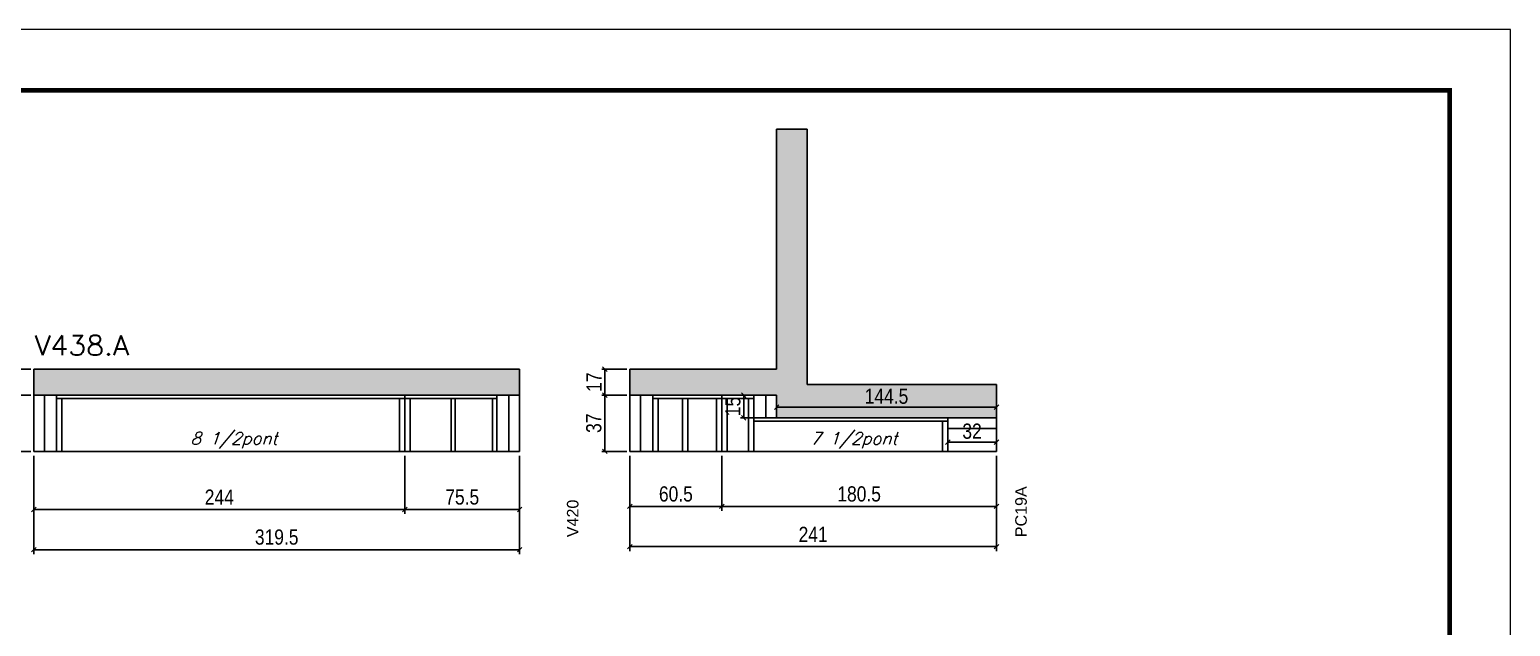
# Model space of a CAD drawing. Extents: x -3394 to 16474, y -5031 to 14397.
# Drawn here: x 4784 to 5757, y 2518 to 2911 of the extents above; entities that cross this region are included whole.
import ezdxf

# ---------------------------------------------------------------- set-up
doc = ezdxf.new("R2010")
doc.units = 0
doc.linetypes.add('DASHED', pattern=[0.75, 0.5, -0.25])
doc.layers.get('0').update_dxf_attribs({"linetype": 'CONTINUOUS'})
doc.layers.get('Defpoints').update_dxf_attribs({"linetype": 'CONTINUOUS'})
for name, color, linetype in [('COTA', 241, 'CONTINUOUS'), ('NOMENCLATURA', 7, 'CONTINUOUS'), ('Painéis', 200, 'CONTINUOUS'), ('SARR_2.2x7', 40, 'CONTINUOUS'), ('SARR_3.5x7', 81, 'CONTINUOUS'), ('texto', 7, 'CONTINUOUS')]:
    doc.layers.add(name, color=color, linetype=linetype)
for name, color, linetype, lineweight in [('Folhas', 255, 'CONTINUOUS', 9), ('SARRAFO DE PRESSAO', 251, 'DASHED', 9), ('Texto Seção', 7, 'CONTINUOUS', 15)]:
    doc.layers.add(name, color=color, linetype=linetype, lineweight=lineweight)
doc.styles.add('ARIAL', font='arial.ttf')
doc.styles.add('COTA TECNICA', font='techl___.ttf', dxfattribs={"height": 10})
doc.styles.add('REGUA-120', font='ROMANS.shx', dxfattribs={"height": 15})
doc.styles.add('ROMANS', font='romans.shx')
doc.dimstyles.new('PAINEL', dxfattribs={"dimtxt": 10, "dimasz": 3, "dimexe": 3, "dimexo": 3, "dimgap": 3, "dimtad": 1, "dimdec": 1, "dimzin": 12, "dimdsep": 46, "dimtxsty": 'COTA TECNICA', "dimblk1": 'OBLIQUE', "dimblk2": 'OBLIQUE', "dimsah": 1, "dimcen": 0.9, "dimclrd": 4, "dimclre": 4, "dimclrt": 240, "dimadec": 1, "dimazin": 3, "dimtfac": 1, "dimtdec": 1, "dimtmove": 0, "dimatfit": 3, "dimfxl": 1, "dimtolj": 1, "dimtzin": 12, "dimarcsym": 0})

# ---------------------------------------------------------------- blocks, each defined once
blk = doc.blocks.new('9999999999')
at = {"layer": 'Folhas'}
blk.add_lwpolyline([(98138.98, 34190.21), (99623.98, 34190.21), (99623.98, 35240.21), (98138.98, 35240.21)], close=True, dxfattribs=at)
at = {"layer": 'Folhas', "color": 30, "const_width": 3}
blk.add_lwpolyline([(98213.98, 34230.21), (99583.98, 34230.21), (99583.98, 35200.21), (98213.98, 35200.21)], close=True, dxfattribs=at)
blk = doc.blocks.new('_Oblique')
at = {"color": 0, "linetype": 'ByBlock', "lineweight": -2}
blk.add_line((-0.5, -0.5), (0.5, 0.5), dxfattribs=at)
blk = doc.blocks.new('*D1522')
at = {"layer": 'COTA', "color": 4, "linetype": 'ByBlock', "lineweight": -2, "transparency": 16777216}
for p, q in [((5238.74, 2630.36), (5238.74, 2594.17)), ((5419.24, 2630.36), (5419.24, 2594.17)), ((5419.24, 2597.17), (5238.74, 2597.17))]:
    blk.add_line(p, q, dxfattribs=at)
at = {"layer": 'Defpoints', "color": 0, "linetype": 'ByBlock', "transparency": 16777216}
for p in [(5238.74, 2633.36), (5419.24, 2633.36), (5238.74, 2597.17)]:
    blk.add_point(p, dxfattribs=at)
at = {"layer": 'COTA', "color": 4, "linetype": 'ByBlock', "lineweight": -2, "transparency": 16777216, "xscale": 3, "yscale": 3, "zscale": 3, "rotation": 180}
blk.add_blockref('_Oblique', (5238.74, 2597.17), dxfattribs=at)
at = {"layer": 'COTA', "color": 4, "linetype": 'ByBlock', "lineweight": -2, "transparency": 16777216, "xscale": 3, "yscale": 3, "zscale": 3}
blk.add_blockref('_Oblique', (5419.24, 2597.17), dxfattribs=at)
at = {"layer": 'COTA', "color": 240, "linetype": 'ByBlock', "transparency": 16777216, "insert": (5328.99, 2605.3), "char_height": 10, "attachment_point": 5, "style": 'COTA TECNICA'}
blk.add_mtext('\\A1;180.5', dxfattribs=at)
blk = doc.blocks.new('*D1523')
at = {"layer": 'COTA', "color": 4, "linetype": 'ByBlock', "lineweight": -2, "transparency": 16777216}
for p, q in [((5178.24, 2630.36), (5178.24, 2594.17)), ((5238.74, 2630.36), (5238.74, 2594.17)), ((5238.74, 2597.17), (5178.24, 2597.17))]:
    blk.add_line(p, q, dxfattribs=at)
at = {"layer": 'Defpoints', "color": 0, "linetype": 'ByBlock', "transparency": 16777216}
for p in [(5178.24, 2633.36), (5238.74, 2633.36), (5178.24, 2597.17)]:
    blk.add_point(p, dxfattribs=at)
at = {"layer": 'COTA', "color": 4, "linetype": 'ByBlock', "lineweight": -2, "transparency": 16777216, "xscale": 3, "yscale": 3, "zscale": 3, "rotation": 180}
blk.add_blockref('_Oblique', (5178.24, 2597.17), dxfattribs=at)
at = {"layer": 'COTA', "color": 4, "linetype": 'ByBlock', "lineweight": -2, "transparency": 16777216, "xscale": 3, "yscale": 3, "zscale": 3}
blk.add_blockref('_Oblique', (5238.74, 2597.17), dxfattribs=at)
at = {"layer": 'COTA', "color": 240, "linetype": 'ByBlock', "transparency": 16777216, "insert": (5208.49, 2605.28), "char_height": 10, "attachment_point": 5, "style": 'COTA TECNICA'}
blk.add_mtext('\\A1;60.5', dxfattribs=at)
blk = doc.blocks.new('*D1650')
at = {"layer": 'COTA', "color": 4, "linetype": 'ByBlock', "lineweight": -2, "transparency": 16777216}
for p, q in [((5178.24, 2630.36), (5178.24, 2567.67)), ((5419.24, 2630.36), (5419.24, 2567.67)), ((5419.24, 2570.67), (5178.24, 2570.67))]:
    blk.add_line(p, q, dxfattribs=at)
at = {"layer": 'Defpoints', "color": 0, "linetype": 'ByBlock', "transparency": 16777216}
for p in [(5178.24, 2633.36), (5419.24, 2633.36), (5178.24, 2570.67)]:
    blk.add_point(p, dxfattribs=at)
at = {"layer": 'COTA', "color": 4, "linetype": 'ByBlock', "lineweight": -2, "transparency": 16777216, "xscale": 3, "yscale": 3, "zscale": 3, "rotation": 180}
blk.add_blockref('_Oblique', (5178.24, 2570.67), dxfattribs=at)
at = {"layer": 'COTA', "color": 4, "linetype": 'ByBlock', "lineweight": -2, "transparency": 16777216, "xscale": 3, "yscale": 3, "zscale": 3}
blk.add_blockref('_Oblique', (5419.24, 2570.67), dxfattribs=at)
at = {"layer": 'COTA', "color": 240, "linetype": 'ByBlock', "transparency": 16777216, "insert": (5298.74, 2578.74), "char_height": 10, "attachment_point": 5, "style": 'COTA TECNICA'}
blk.add_mtext('\\A1;241', dxfattribs=at)
blk = doc.blocks.new('*D1524')
at = {"layer": 'COTA', "color": 4, "linetype": 'Continuous', "lineweight": -2, "transparency": 16777216}
for p, q in [((5176.24, 2670.36), (5159.77, 2670.36)), ((5161.77, 2670.36), (5161.77, 2633.36)), ((5176.24, 2633.36), (5159.77, 2633.36))]:
    blk.add_line(p, q, dxfattribs=at)
at = {"layer": 'Defpoints', "color": 0, "linetype": 'Continuous', "transparency": 16777216}
for p in [(5178.24, 2670.36), (5161.77, 2633.36), (5178.24, 2633.36)]:
    blk.add_point(p, dxfattribs=at)
at = {"layer": 'COTA', "color": 4, "linetype": 'Continuous', "lineweight": -2, "transparency": 16777216, "xscale": 3, "yscale": 3, "zscale": 3}
for p, rotation in [((5161.77, 2670.36), 90), ((5161.77, 2633.36), 270)]:
    blk.add_blockref('_Oblique', p, dxfattribs=dict(at, rotation=rotation))
at = {"layer": 'COTA', "color": 240, "linetype": 'Continuous', "transparency": 16777216, "insert": (5154.55, 2651.86), "char_height": 10, "attachment_point": 5, "rotation": 90, "style": 'COTA TECNICA'}
blk.add_mtext('\\A1;37', dxfattribs=at)
blk = doc.blocks.new('*D1525')
at = {"layer": 'COTA', "color": 4, "linetype": 'Continuous', "lineweight": -2, "transparency": 16777216}
for p, q in [((5176.24, 2687.36), (5159.77, 2687.36)), ((5161.77, 2670.36), (5161.77, 2687.36)), ((5176.24, 2670.36), (5159.77, 2670.36))]:
    blk.add_line(p, q, dxfattribs=at)
at = {"layer": 'Defpoints', "color": 0, "linetype": 'Continuous', "transparency": 16777216}
for p in [(5161.77, 2687.36), (5178.24, 2687.36), (5178.24, 2670.36)]:
    blk.add_point(p, dxfattribs=at)
at = {"layer": 'COTA', "color": 4, "linetype": 'Continuous', "lineweight": -2, "transparency": 16777216, "xscale": 3, "yscale": 3, "zscale": 3}
for p, rotation in [((5161.77, 2687.36), 90), ((5161.77, 2670.36), 270)]:
    blk.add_blockref('_Oblique', p, dxfattribs=dict(at, rotation=rotation))
at = {"layer": 'COTA', "color": 240, "linetype": 'Continuous', "transparency": 16777216, "insert": (5154.7, 2678.86), "char_height": 10, "attachment_point": 5, "rotation": 90, "style": 'COTA TECNICA'}
blk.add_mtext('\\A1;17', dxfattribs=at)
blk = doc.blocks.new('*D1526')
at = {"layer": 'COTA', "color": 4, "linetype": 'Continuous', "lineweight": -2, "transparency": 16777216}
for p, q in [((5272.74, 2670.36), (5251.09, 2670.36)), ((5253.09, 2670.36), (5253.09, 2655.36)), ((5272.74, 2655.36), (5251.09, 2655.36))]:
    blk.add_line(p, q, dxfattribs=at)
at = {"layer": 'Defpoints', "color": 0, "linetype": 'Continuous', "transparency": 16777216}
for p in [(5274.74, 2670.36), (5253.09, 2655.36), (5274.74, 2655.36)]:
    blk.add_point(p, dxfattribs=at)
at = {"layer": 'COTA', "color": 4, "linetype": 'Continuous', "lineweight": -2, "transparency": 16777216, "xscale": 3, "yscale": 3, "zscale": 3}
for p, rotation in [((5253.09, 2670.36), 90), ((5253.09, 2655.36), 270)]:
    blk.add_blockref('_Oblique', p, dxfattribs=dict(at, rotation=rotation))
at = {"layer": 'COTA', "color": 240, "linetype": 'Continuous', "transparency": 16777216, "insert": (5245.98, 2662.86), "char_height": 10, "attachment_point": 5, "rotation": 90, "style": 'COTA TECNICA'}
blk.add_mtext('\\A1;15', dxfattribs=at)
blk = doc.blocks.new('*D1527')
at = {"layer": 'COTA', "color": 4, "linetype": 'Continuous', "lineweight": -2, "transparency": 16777216}
for p, q in [((5274.74, 2657.36), (5274.74, 2664.45)), ((5419.24, 2662.45), (5274.74, 2662.45)), ((5419.24, 2657.36), (5419.24, 2664.45))]:
    blk.add_line(p, q, dxfattribs=at)
at = {"layer": 'Defpoints', "color": 0, "linetype": 'Continuous', "transparency": 16777216}
for p in [(5274.74, 2662.45), (5274.74, 2655.36), (5419.24, 2655.36)]:
    blk.add_point(p, dxfattribs=at)
at = {"layer": 'COTA', "color": 4, "linetype": 'Continuous', "lineweight": -2, "transparency": 16777216, "xscale": 3, "yscale": 3, "zscale": 3, "rotation": 180}
blk.add_blockref('_Oblique', (5274.74, 2662.45), dxfattribs=at)
at = {"layer": 'COTA', "color": 4, "linetype": 'Continuous', "lineweight": -2, "transparency": 16777216, "xscale": 3, "yscale": 3, "zscale": 3}
blk.add_blockref('_Oblique', (5419.24, 2662.45), dxfattribs=at)
at = {"layer": 'COTA', "color": 240, "linetype": 'Continuous', "transparency": 16777216, "insert": (5346.99, 2669.56), "char_height": 10, "attachment_point": 5, "style": 'COTA TECNICA'}
blk.add_mtext('\\A1;144.5', dxfattribs=at)
blk = doc.blocks.new('*D1528')
at = {"layer": 'COTA', "color": 4, "linetype": 'ByBlock', "lineweight": -2, "transparency": 16777216}
for p, q in [((4786.26, 2630.36), (4786.26, 2592.17)), ((5030.26, 2630.36), (5030.26, 2592.17)), ((4786.26, 2595.17), (5030.26, 2595.17))]:
    blk.add_line(p, q, dxfattribs=at)
at = {"layer": 'Defpoints', "color": 0, "linetype": 'ByBlock', "transparency": 16777216}
for p in [(4786.26, 2633.36), (5030.26, 2633.36), (5030.26, 2595.17)]:
    blk.add_point(p, dxfattribs=at)
at = {"layer": 'COTA', "color": 4, "linetype": 'ByBlock', "lineweight": -2, "transparency": 16777216, "xscale": 3, "yscale": 3, "zscale": 3, "rotation": 180}
blk.add_blockref('_Oblique', (4786.26, 2595.17), dxfattribs=at)
at = {"layer": 'COTA', "color": 4, "linetype": 'ByBlock', "lineweight": -2, "transparency": 16777216, "xscale": 3, "yscale": 3, "zscale": 3}
blk.add_blockref('_Oblique', (5030.26, 2595.17), dxfattribs=at)
at = {"layer": 'COTA', "color": 240, "linetype": 'ByBlock', "transparency": 16777216, "insert": (4908.26, 2603.24), "char_height": 10, "attachment_point": 5, "style": 'COTA TECNICA'}
blk.add_mtext('\\A1;244', dxfattribs=at)
blk = doc.blocks.new('*D1529')
at = {"layer": 'COTA', "color": 4, "linetype": 'ByBlock', "lineweight": -2, "transparency": 16777216}
for p, q in [((5030.26, 2630.36), (5030.26, 2592.17)), ((5105.76, 2630.36), (5105.76, 2592.17)), ((5030.26, 2595.17), (5105.76, 2595.17))]:
    blk.add_line(p, q, dxfattribs=at)
at = {"layer": 'Defpoints', "color": 0, "linetype": 'ByBlock', "transparency": 16777216}
for p in [(5030.26, 2633.36), (5105.76, 2633.36), (5105.76, 2595.17)]:
    blk.add_point(p, dxfattribs=at)
at = {"layer": 'COTA', "color": 4, "linetype": 'ByBlock', "lineweight": -2, "transparency": 16777216, "xscale": 3, "yscale": 3, "zscale": 3, "rotation": 180}
blk.add_blockref('_Oblique', (5030.26, 2595.17), dxfattribs=at)
at = {"layer": 'COTA', "color": 4, "linetype": 'ByBlock', "lineweight": -2, "transparency": 16777216, "xscale": 3, "yscale": 3, "zscale": 3}
blk.add_blockref('_Oblique', (5105.76, 2595.17), dxfattribs=at)
at = {"layer": 'COTA', "color": 240, "linetype": 'ByBlock', "transparency": 16777216, "insert": (5068.01, 2603.28), "char_height": 10, "attachment_point": 5, "style": 'COTA TECNICA'}
blk.add_mtext('\\A1;75.5', dxfattribs=at)
blk = doc.blocks.new('*D1651')
at = {"layer": 'COTA', "color": 4, "linetype": 'ByBlock', "lineweight": -2, "transparency": 16777216}
for p, q in [((4786.26, 2630.36), (4786.26, 2565.67)), ((5105.76, 2630.36), (5105.76, 2565.67)), ((4786.26, 2568.67), (5105.76, 2568.67))]:
    blk.add_line(p, q, dxfattribs=at)
at = {"layer": 'Defpoints', "color": 0, "linetype": 'ByBlock', "transparency": 16777216}
for p in [(4786.26, 2633.36), (5105.76, 2633.36), (5105.76, 2568.67)]:
    blk.add_point(p, dxfattribs=at)
at = {"layer": 'COTA', "color": 4, "linetype": 'ByBlock', "lineweight": -2, "transparency": 16777216, "xscale": 3, "yscale": 3, "zscale": 3, "rotation": 180}
blk.add_blockref('_Oblique', (4786.26, 2568.67), dxfattribs=at)
at = {"layer": 'COTA', "color": 4, "linetype": 'ByBlock', "lineweight": -2, "transparency": 16777216, "xscale": 3, "yscale": 3, "zscale": 3}
blk.add_blockref('_Oblique', (5105.76, 2568.67), dxfattribs=at)
at = {"layer": 'COTA', "color": 240, "linetype": 'ByBlock', "transparency": 16777216, "insert": (4946.01, 2576.92), "char_height": 10, "attachment_point": 5, "style": 'COTA TECNICA'}
blk.add_mtext('\\A1;319.5', dxfattribs=at)
blk = doc.blocks.new('*D1530')
at = {"layer": 'COTA', "color": 4, "linetype": 'Continuous', "lineweight": -2, "transparency": 16777216}
for p, q in [((4784.26, 2670.36), (4768.18, 2670.36)), ((4770.18, 2670.36), (4770.18, 2633.36)), ((4784.26, 2633.36), (4768.18, 2633.36))]:
    blk.add_line(p, q, dxfattribs=at)
at = {"layer": 'Defpoints', "color": 0, "linetype": 'Continuous', "transparency": 16777216}
for p in [(4786.26, 2670.36), (4770.18, 2633.36), (4786.26, 2633.36)]:
    blk.add_point(p, dxfattribs=at)
at = {"layer": 'COTA', "color": 4, "linetype": 'Continuous', "lineweight": -2, "transparency": 16777216, "xscale": 3, "yscale": 3, "zscale": 3}
for p, rotation in [((4770.18, 2670.36), 90), ((4770.18, 2633.36), 270)]:
    blk.add_blockref('_Oblique', p, dxfattribs=dict(at, rotation=rotation))
at = {"layer": 'COTA', "color": 240, "linetype": 'Continuous', "transparency": 16777216, "insert": (4762.96, 2651.86), "char_height": 10, "attachment_point": 5, "rotation": 90, "style": 'COTA TECNICA'}
blk.add_mtext('\\A1;37', dxfattribs=at)
blk = doc.blocks.new('*D1531')
at = {"layer": 'COTA', "color": 4, "linetype": 'Continuous', "lineweight": -2, "transparency": 16777216}
for p, q in [((4784.26, 2687.36), (4768.18, 2687.36)), ((4770.18, 2670.36), (4770.18, 2687.36)), ((4784.26, 2670.36), (4768.18, 2670.36))]:
    blk.add_line(p, q, dxfattribs=at)
at = {"layer": 'Defpoints', "color": 0, "linetype": 'Continuous', "transparency": 16777216}
for p in [(4770.18, 2687.36), (4786.26, 2687.36), (4786.26, 2670.36)]:
    blk.add_point(p, dxfattribs=at)
at = {"layer": 'COTA', "color": 4, "linetype": 'Continuous', "lineweight": -2, "transparency": 16777216, "xscale": 3, "yscale": 3, "zscale": 3}
for p, rotation in [((4770.18, 2687.36), 90), ((4770.18, 2670.36), 270)]:
    blk.add_blockref('_Oblique', p, dxfattribs=dict(at, rotation=rotation))
at = {"layer": 'COTA', "color": 240, "linetype": 'Continuous', "transparency": 16777216, "insert": (4763.1, 2678.86), "char_height": 10, "attachment_point": 5, "rotation": 90, "style": 'COTA TECNICA'}
blk.add_mtext('\\A1;17', dxfattribs=at)
blk = doc.blocks.new('*D1532')
at = {"layer": 'COTA', "color": 4, "linetype": 'Continuous', "lineweight": -2, "transparency": 16777216}
for p, q in [((4784.26, 2687.36), (4746.84, 2687.36)), ((4748.84, 2687.36), (4748.84, 2633.36)), ((4784.26, 2633.36), (4746.84, 2633.36))]:
    blk.add_line(p, q, dxfattribs=at)
at = {"layer": 'Defpoints', "color": 0, "linetype": 'Continuous', "transparency": 16777216}
for p in [(4786.26, 2687.36), (4748.84, 2633.36), (4786.26, 2633.36)]:
    blk.add_point(p, dxfattribs=at)
at = {"layer": 'COTA', "color": 4, "linetype": 'Continuous', "lineweight": -2, "transparency": 16777216, "xscale": 3, "yscale": 3, "zscale": 3}
for p, rotation in [((4748.84, 2687.36), 90), ((4748.84, 2633.36), 270)]:
    blk.add_blockref('_Oblique', p, dxfattribs=dict(at, rotation=rotation))
at = {"layer": 'COTA', "color": 240, "linetype": 'Continuous', "transparency": 16777216, "insert": (4741.73, 2660.36), "char_height": 10, "attachment_point": 5, "rotation": 90, "style": 'COTA TECNICA'}
blk.add_mtext('\\A1;54', dxfattribs=at)
blk = doc.blocks.new('*D1533')
at = {"layer": 'COTA', "color": 4, "linetype": 'Continuous', "lineweight": -2, "transparency": 16777216}
for p, q in [((5387.24, 2646.36), (5387.24, 2637.35)), ((5419.24, 2639.35), (5387.24, 2639.35)), ((5419.24, 2646.36), (5419.24, 2637.35))]:
    blk.add_line(p, q, dxfattribs=at)
at = {"layer": 'Defpoints', "color": 0, "linetype": 'Continuous', "transparency": 16777216}
for p in [(5387.24, 2648.36), (5419.24, 2648.36), (5387.24, 2639.35)]:
    blk.add_point(p, dxfattribs=at)
at = {"layer": 'COTA', "color": 4, "linetype": 'Continuous', "lineweight": -2, "transparency": 16777216, "xscale": 3, "yscale": 3, "zscale": 3, "rotation": 180}
blk.add_blockref('_Oblique', (5387.24, 2639.35), dxfattribs=at)
at = {"layer": 'COTA', "color": 4, "linetype": 'Continuous', "lineweight": -2, "transparency": 16777216, "xscale": 3, "yscale": 3, "zscale": 3}
blk.add_blockref('_Oblique', (5419.24, 2639.35), dxfattribs=at)
at = {"layer": 'COTA', "color": 240, "linetype": 'Continuous', "transparency": 16777216, "insert": (5403.24, 2646.57), "char_height": 10, "attachment_point": 5, "style": 'COTA TECNICA'}
blk.add_mtext('\\A1;32', dxfattribs=at)

msp = doc.modelspace()

# ---------------------------------------------------------------- hatches: boundary and pattern name
at = {"layer": 'COTA', "linetype": 'Continuous'}
h = msp.add_hatch(dxfattribs=at)
h.set_pattern_fill('AR-CONC', color=256, scale=0.05)
h.set_pattern_definition([(50, (-2771.4804, -7920.471), (9.1092334, -0.7969543), [0.9525, -10.4775]), (355, (-2771.48, -7920.471), (-1.762171, 9.552842), [0.762, -8.382029]), (100.451445, (-2770.721, -7920.537), (7.3470624, 8.7558876), [0.8095004, -8.904512]), (46.1842, (-2771.48, -7917.931), (13.553952, -2.102116), [1.42875, -15.71625]), (96.63556, (-2770.351, -7918.106), (11.870207, 12.371306), [1.214251, -13.35678]), (351.18415, (-2771.48, -7917.931), (11.870207, 12.371306), [1.142998, -12.572987]), (21, (-2770.2104, -7918.566), (7.5807196, -5.11326), [0.9525, -10.4775]), (326, (-2770.21, -7918.566), (3.0901014, 9.209398), [0.762, -8.382]), (71.451445, (-2769.579, -7918.992), (10.670821, 4.0961384), [0.8095004, -8.904497]), (37.5, (-2771.4804, -7920.4708), (0.1544302, 4.22775194), [0, -8.2804, 0, -8.509, 0, -8.41375]), (7.5, (-2771.4804, -7920.471), (3.3409831, 5.0090287), [0, -4.8514, 0, -8.0899, 0, -3.20675]), (327.5, (-2774.3125, -7920.4708), (6.7795298, -0.2864372), [0, -3.175, 0, -9.906, 0, -13.1445]), (317.5, (-2775.5825, -7920.471), (7.406459, 1.2713246), [0, -4.1275, 0, -6.5786, 0, -9.3345])])
h.paths.add_polyline_path([(5294.74, 2845.36), (5274.74, 2845.36), (5274.74, 2687.36), (5178.24, 2687.36), (5178.24, 2670.36), (5274.74, 2670.36), (5274.74, 2655.36), (5419.24, 2655.36), (5419.24, 2677.36), (5294.74, 2677.36)])
h = msp.add_hatch(dxfattribs=at)
h.set_pattern_fill('AR-CONC', color=256, scale=0.05)
h.set_pattern_definition([(50, (-1358.162, -6891.451), (9.1092334, -0.7969543), [0.9525, -10.4775]), (355, (-1358.162, -6891.451), (-1.762171, 9.552842), [0.762, -8.382029]), (100.451445, (-1357.403, -6891.517), (7.3470624, 8.7558876), [0.8095004, -8.904512]), (46.1842, (-1358.162, -6888.911), (13.553952, -2.102116), [1.42875, -15.71625]), (96.63556, (-1357.032, -6889.086), (11.870207, 12.371306), [1.214251, -13.35678]), (351.18415, (-1358.162, -6888.91), (11.870207, 12.371306), [1.142998, -12.572987]), (21, (-1356.892, -6889.546), (7.5807196, -5.11326), [0.9525, -10.4775]), (326, (-1356.892, -6889.546), (3.0901014, 9.209398), [0.762, -8.382]), (71.451445, (-1356.26, -6889.972), (10.670821, 4.0961384), [0.8095004, -8.904497]), (37.5, (-1358.162, -6891.4506), (0.1544302, 4.2277519), [0, -8.2804, 0, -8.509, 0, -8.41375]), (7.5, (-1358.162, -6891.4506), (3.3409831, 5.0090287), [0, -4.8514, 0, -8.0899, 0, -3.20675]), (327.5, (-1360.994, -6891.4506), (6.7795298, -0.2864372), [0, -3.175, 0, -9.906, 0, -13.1445]), (317.5, (-1362.264, -6891.4506), (7.406459, 1.2713246), [0, -4.1275, 0, -6.5786, 0, -9.3345])])
h.paths.add_polyline_path([(4786.26, 2687.36), (4786.26, 2670.36), (5105.76, 2670.36), (5105.76, 2687.36)])

# ---------------------------------------------------------------- linework, layer by layer
for p, q in [((5274.74, 2845.36), (5274.74, 2687.36)), ((5274.74, 2845.36), (5294.74, 2845.36)), ((5294.74, 2845.36), (5294.74, 2677.36)), ((5274.74, 2687.36), (5178.24, 2687.36)), ((5178.24, 2670.36), (5178.24, 2687.36)), ((5294.74, 2677.36), (5419.24, 2677.36)), ((5419.24, 2655.36), (5419.24, 2677.36))]:
    msp.add_line(p, q, dxfattribs=at)
at = {"layer": 'COTA', "linetype": 'ByBlock'}
for p, q in [((4786.26, 2670.36), (4786.26, 2687.36)), ((4786.26, 2687.36), (5105.76, 2687.36)), ((5105.76, 2670.36), (5105.76, 2687.36))]:
    msp.add_line(p, q, dxfattribs=at)
at = {"layer": 'Painéis', "linetype": 'ByBlock'}
for p, q in [((4786.26, 2670.36), (5105.76, 2670.36)), ((4786.26, 2633.36), (4786.26, 2670.36)), ((5030.26, 2633.36), (5030.26, 2670.36)), ((5105.76, 2633.36), (5105.76, 2670.36)), ((5274.74, 2670.36), (5178.24, 2670.36)), ((5178.24, 2633.36), (5178.24, 2670.36)), ((5238.74, 2633.36), (5238.74, 2670.36)), ((5419.24, 2655.36), (5274.74, 2655.36)), ((5419.24, 2633.36), (5419.24, 2655.36)), ((4786.26, 2633.36), (5105.76, 2633.36)), ((5419.24, 2633.36), (5178.24, 2633.36))]:
    msp.add_line(p, q, dxfattribs=at)
at = {"layer": 'Painéis', "linetype": 'Continuous'}
msp.add_line((5274.74, 2670.36), (5274.74, 2655.36), dxfattribs=at)
at = {"layer": 'SARR_2.2x7', "linetype": 'Continuous'}
for p, q in [((4793.26, 2633.36), (4793.26, 2670.36)), ((4801.26, 2668.16), (5030.26, 2668.16)), ((5030.26, 2668.16), (5090.76, 2668.16)), ((5098.76, 2633.36), (5098.76, 2670.36)), ((5185.24, 2633.36), (5185.24, 2670.36)), ((5238.74, 2668.16), (5193.24, 2668.16)), ((5259.74, 2668.16), (5238.74, 2668.16)), ((5267.74, 2670.36), (5267.74, 2655.36)), ((5259.74, 2655.36), (5274.74, 2655.36)), ((5387.24, 2653.16), (5259.74, 2653.16)), ((5419.24, 2648.36), (5387.24, 2648.36))]:
    msp.add_line(p, q, dxfattribs=at)
at = {"layer": 'SARR_3.5x7'}
for p, q in [((4801.26, 2670.36), (4801.26, 2633.36)), ((4804.76, 2668.16), (4804.76, 2633.36)), ((5026.76, 2668.16), (5026.76, 2633.36)), ((5030.26, 2668.16), (5030.26, 2633.36)), ((5033.76, 2668.16), (5033.76, 2633.36)), ((5060.7, 2668.16), (5060.7, 2633.36)), ((5063.46, 2668.16), (5063.46, 2633.36)), ((5088, 2668.16), (5088, 2633.36)), ((5090.76, 2670.36), (5090.76, 2633.36)), ((5193.24, 2670.36), (5193.24, 2633.36)), ((5196.74, 2668.16), (5196.74, 2633.36)), ((5212.86, 2668.16), (5212.86, 2633.36)), ((5216.36, 2668.16), (5216.36, 2633.36)), ((5235.24, 2668.16), (5235.24, 2633.36)), ((5238.74, 2668.16), (5238.74, 2633.36)), ((5242.24, 2668.16), (5242.24, 2633.36)), ((5256.24, 2668.16), (5256.24, 2633.36)), ((5259.74, 2670.36), (5259.74, 2633.36)), ((5383.74, 2653.16), (5383.74, 2633.36)), ((5387.24, 2655.36), (5387.24, 2633.36)), ((4801.26, 2633.36), (4804.76, 2633.36)), ((5026.76, 2633.36), (5030.26, 2633.36)), ((5030.26, 2633.36), (5033.76, 2633.36)), ((5087.26, 2633.36), (5090.76, 2633.36)), ((5196.74, 2633.36), (5193.24, 2633.36)), ((5238.74, 2633.36), (5235.24, 2633.36)), ((5242.24, 2633.36), (5238.74, 2633.36)), ((5387.24, 2633.36), (5383.74, 2633.36))]:
    msp.add_line(p, q, dxfattribs=at)

# ---------------------------------------------------------------- block references
at = {"layer": 'SARRAFO DE PRESSAO', "color": 6, "linetype": 'ByBlock'}
msp.add_blockref('9999999999', (-93866.77, -32329.4), dxfattribs=at)

# ---------------------------------------------------------------- texts
at = {"layer": 'NOMENCLATURA', "linetype": 'Continuous', "style": 'ARIAL'}
for s, p in [('PC19A', (5439.21, 2576.89)), ('V420', (5144.42, 2576.89))]:
    msp.add_text(s, height=7.567, rotation=90, dxfattribs=at).set_placement(p)
at = {"layer": 'texto', "color": 2, "char_height": 8, "attachment_point": 5, "style": 'ROMANS'}
for s, insert in [('{\\Q19;\\C256;8 1/2pont}', (4917.87, 2640.58)), ('{\\Q19;\\C256;7 1/2pont}', (5325.49, 2640.58))]:
    msp.add_mtext(s, dxfattribs=dict(at, insert=insert))
at = {"layer": 'Texto Seção', "style": 'REGUA-120', "width": 1.05}
msp.add_text('V438.A', height=13, dxfattribs=at).set_placement((4786.84, 2696.54))

# ---------------------------------------------------------------- dimensions: what is measured, and where the dimension line sits
at = {"layer": 'COTA', "linetype": 'Continuous'}
for base, p1, p2, picture, middle in [((4748.84, 2633.36), (4786.26, 2687.36), (4786.26, 2633.36), '*D1532', (4741.73, 2660.36)), ((4770.18, 2687.36), (4786.26, 2670.36), (4786.26, 2687.36), '*D1531', (4763.1, 2678.86)), ((5161.77, 2687.36), (5178.24, 2670.36), (5178.24, 2687.36), '*D1525', (5154.7, 2678.86)), ((4770.18, 2633.36), (4786.26, 2670.36), (4786.26, 2633.36), '*D1530', (4762.96, 2651.86)), ((5161.77, 2633.36), (5178.24, 2670.36), (5178.24, 2633.36), '*D1524', (5154.55, 2651.86)), ((5253.09, 2655.36), (5274.74, 2670.36), (5274.74, 2655.36), '*D1526', (5245.98, 2662.86))]:
    dim = msp.add_linear_dim(base=base, p1=p1, p2=p2, angle=90, dimstyle='PAINEL', override={"dimexe": 2, "dimexo": 2, "dimgap": 2, "dimadec": 8, "dimtix": 1, "dimatfit": 2, "dimldrblk": 'Oblique'}, dxfattribs=at)
    dim.commit()
    dim.dimension.update_dxf_attribs({"geometry": picture, "text_midpoint": middle})
for base, p1, p2, picture, middle in [((5274.74, 2662.45), (5419.24, 2655.36), (5274.74, 2655.36), '*D1527', (5346.99, 2669.56)), ((5387.24, 2639.35), (5419.24, 2648.36), (5387.24, 2648.36), '*D1533', (5403.24, 2646.57))]:
    dim = msp.add_linear_dim(base=base, p1=p1, p2=p2, dimstyle='PAINEL', override={"dimexe": 2, "dimexo": 2, "dimgap": 2, "dimadec": 8, "dimtix": 1, "dimatfit": 2, "dimldrblk": 'Oblique'}, dxfattribs=at)
    dim.commit()
    dim.dimension.update_dxf_attribs({"geometry": picture, "text_midpoint": middle})
at = {"layer": 'COTA', "linetype": 'ByBlock'}
for base, p2, picture, middle in [((5030.26, 2595.17), (5030.26, 2633.36), '*D1528', (4908.26, 2603.24)), ((5105.76, 2568.67), (5105.76, 2633.36), '*D1651', (4946.01, 2576.92))]:
    dim = msp.add_linear_dim(base=base, p1=(4786.26, 2633.36), p2=p2, dimstyle='PAINEL', dxfattribs=at)
    dim.commit()
    dim.dimension.update_dxf_attribs({"geometry": picture, "text_midpoint": middle})
dim = msp.add_linear_dim(base=(5105.76, 2595.17), p1=(5030.26, 2633.36), p2=(5105.76, 2633.36), dimstyle='PAINEL', override={"dimtmove": 1}, dxfattribs=at)
dim.commit()
dim.dimension.update_dxf_attribs({"geometry": '*D1529', "text_midpoint": (5068.01, 2603.28)})
dim = msp.add_linear_dim(base=(5178.24, 2597.17), p1=(5238.74, 2633.36), p2=(5178.24, 2633.36), angle=180, dimstyle='PAINEL', override={"dimtmove": 1}, dxfattribs=at)
dim.commit()
dim.dimension.update_dxf_attribs({"geometry": '*D1523', "text_midpoint": (5208.49, 2605.28)})
for base, p2, picture, middle in [((5178.24, 2570.67), (5178.24, 2633.36), '*D1650', (5298.74, 2578.74)), ((5238.74, 2597.17), (5238.74, 2633.36), '*D1522', (5328.99, 2605.3))]:
    dim = msp.add_linear_dim(base=base, p1=(5419.24, 2633.36), p2=p2, angle=180, dimstyle='PAINEL', dxfattribs=at)
    dim.commit()
    dim.dimension.update_dxf_attribs({"geometry": picture, "text_midpoint": middle})

doc.saveas('drawing.dxf')
